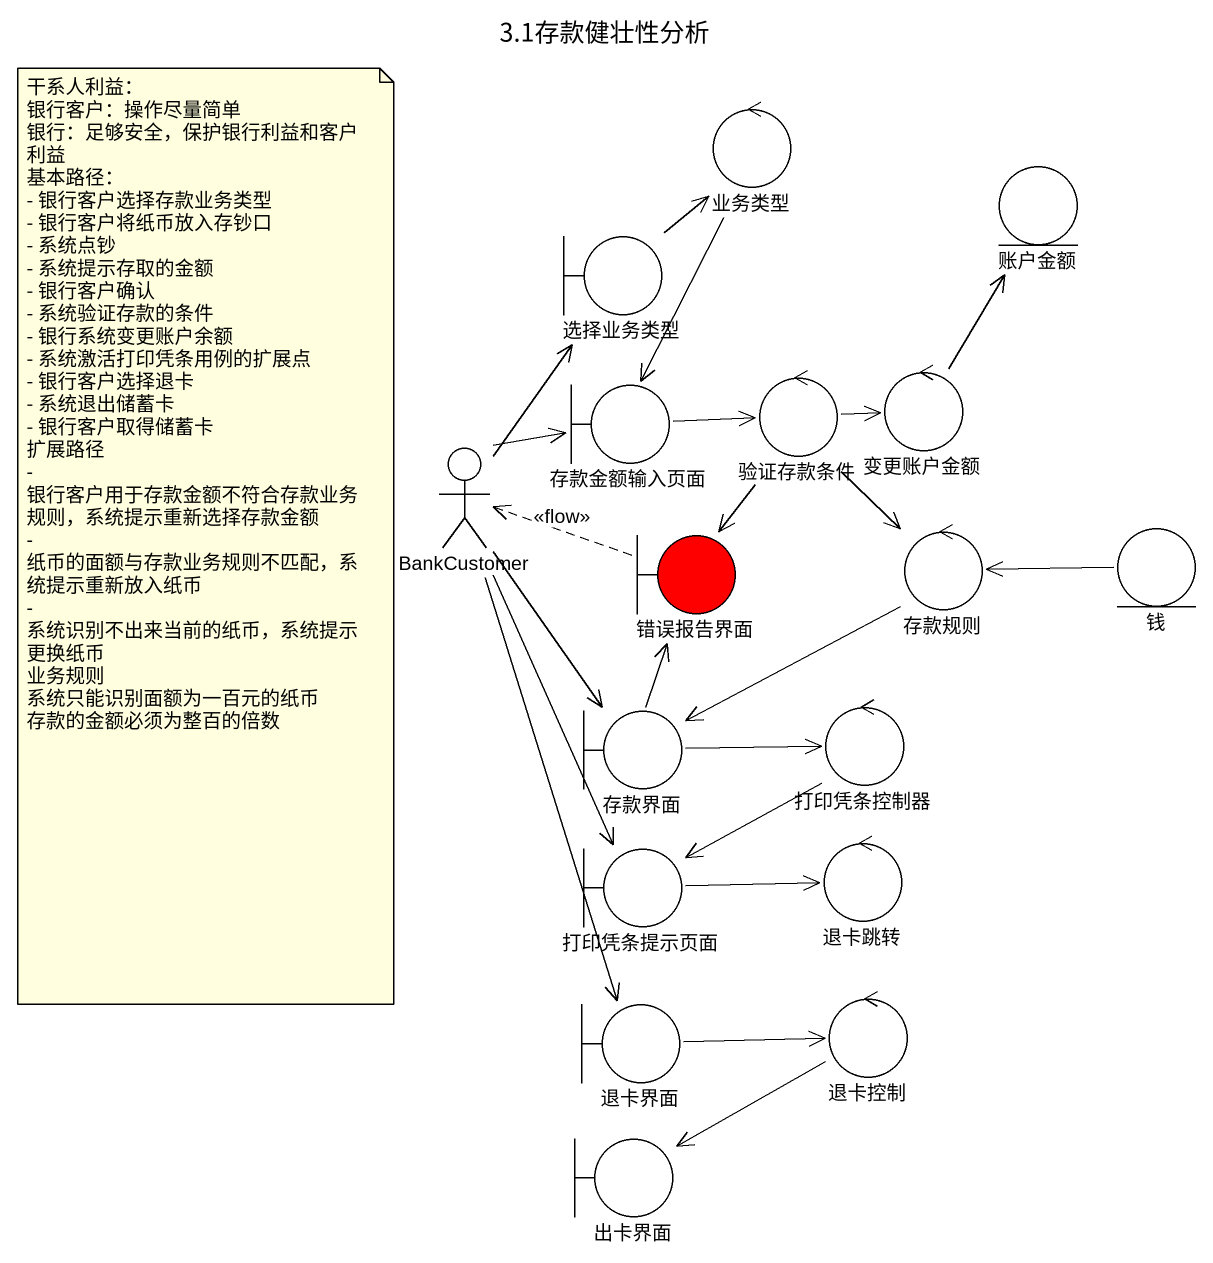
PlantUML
@startuml
title 3.1存款健壮性分析
control 业务类型
boundary 选择业务类型
entity 账户金额
boundary 存款金额输入页面
control 验证存款条件
control 变更账户金额
actor BankCustomer
boundary 错误报告界面 #FF0000
control 存款规则
entity 钱
boundary 存款界面
control 打印凭条控制器
boundary 打印凭条提示页面
control 退卡跳转
boundary 退卡界面
control 退卡控制
boundary 出卡界面
业务类型 --> 存款金额输入页面
选择业务类型 -up-> 业务类型
存款金额输入页面 -right-> 验证存款条件
验证存款条件 -right-> 变更账户金额
验证存款条件 --> 错误报告界面
验证存款条件 --> 存款规则
变更账户金额 -up-> 账户金额
BankCustomer -up-> 选择业务类型
BankCustomer -right-> 存款金额输入页面
BankCustomer --> 存款界面
BankCustomer --> 打印凭条提示页面
BankCustomer --> 退卡界面
错误报告界面 .left.> BankCustomer : <<flow>>
存款规则 <-right- 钱
存款规则 -left-> 存款界面
存款界面 -up-> 错误报告界面
存款界面 -right-> 打印凭条控制器
打印凭条控制器 --> 打印凭条提示页面
打印凭条提示页面 -right-> 退卡跳转
退卡界面 -right-> 退卡控制
退卡控制 -left-> 出卡界面
note as N1
  干系人利益：
  银行客户：操作尽量简单
  银行：足够安全，保护银行利益和客户利益
  基本路径：
  - 银行客户选择存款业务类型
  - 银行客户将纸币放入存钞口
  - 系统点钞
  - 系统提示存取的金额
  - 银行客户确认
  - 系统验证存款的条件
  - 银行系统变更账户余额
  - 系统激活打印凭条用例的扩展点
  - 银行客户选择退卡
  - 系统退出储蓄卡
  - 银行客户取得储蓄卡
  扩展路径
  - 银行客户用于存款金额不符合存款业务规则，系统提示重新选择存款金额
  - 纸币的面额与存款业务规则不匹配，系统提示重新放入纸币
  - 系统识别不出来当前的纸币，系统提示更换纸币
  业务规则
  系统只能识别面额为一百元的纸币
  存款的金额必须为整百的倍数
end note
@enduml
